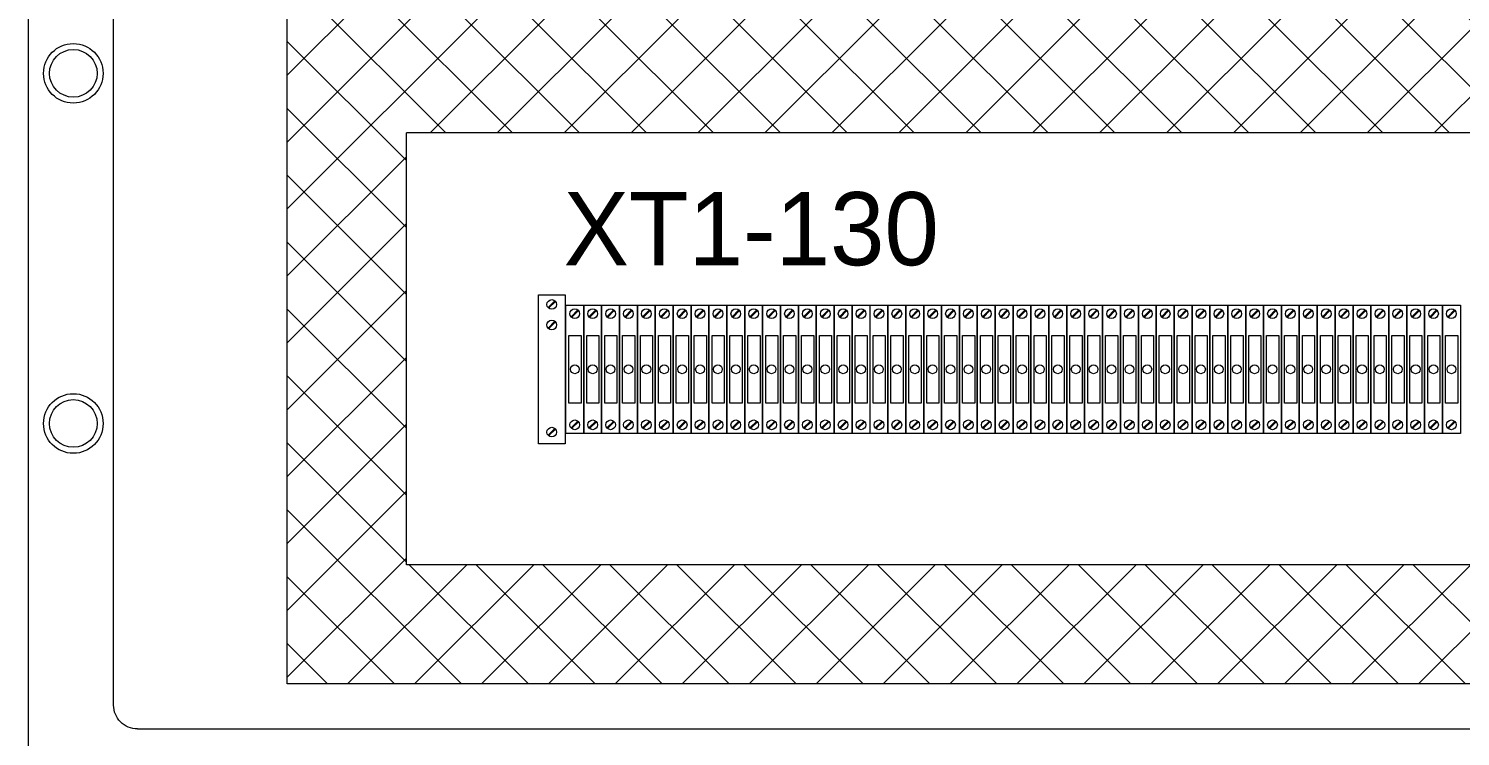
# Model space of a CAD drawing. Header units: millimetres. Extents: x 32626 to 72822, y 60047 to 123188.
# Drawn here: x 44784.7 to 45072.9, y 68745.8 to 68888.3 of the extents above; entities that cross this region are included whole.
import ezdxf

# ---------------------------------------------------------------- set-up
doc = ezdxf.new("R2010")
doc.units = ezdxf.units.MM
doc.header["$LTSCALE"] = 10
doc.layers.add('1轮廓实线层', color=7, linetype='Continuous', lineweight=18)
doc.layers.add('6文字层', color=3, linetype='Continuous', lineweight=18)
doc.styles.add('样式 1', font='SIMYOU.TTF', dxfattribs={"width": 0.75})

msp = doc.modelspace()

# ---------------------------------------------------------------- hatches: boundary and pattern name
at = {"layer": '1轮廓实线层'}
h = msp.add_hatch(dxfattribs=at)
h.set_pattern_fill('ANSI37', color=256, scale=3, style=0)
h.set_pattern_definition([(45, (13413.753, 2082.644), (-6.7351921, 6.7351921), []), (135, (13413.753, 2082.644), (-6.7351921, -6.7351921), [])])
h.paths.add_polyline_path([(45570.84, 68756.33), (45570.84, 69002.19), (44836.77, 69002.19), (44836.77, 68756.33)])
h.paths.add_polyline_path([(45546.84, 68780.33), (45546.84, 68867.26), (44860.77, 68867.26), (44860.77, 68780.33)], flags=16)
h.paths.add_polyline_path([(45546.84, 68891.26), (45546.84, 68978.19), (44860.77, 68978.19), (44860.77, 68891.26)], flags=16)

# ---------------------------------------------------------------- linework, layer by layer
for p, q in [((44836.77, 68756.33), (44836.77, 69002.19)), ((45546.84, 68867.26), (44860.77, 68867.26)), ((44860.77, 68780.33), (44860.77, 68867.26)), ((45306.84, 68780.33), (44860.77, 68780.33)), ((45546.84, 68780.33), (44860.77, 68780.33)), ((45570.84, 68756.33), (44836.77, 68756.33)), ((45039.77, 68756.33), (44991.77, 68756.33)), ((44806.61, 68747.26), (45601.01, 68747.26))]:
    msp.add_line(p, q, dxfattribs=at)
at = {"layer": '1轮廓实线层', "lineweight": 13}
for p, q in [((44887.31, 68834.65), (44892.71, 68834.65)), ((44887.31, 68804.65), (44887.31, 68834.65)), ((44892.71, 68834.65), (44892.71, 68804.65)), ((44889.26, 68832.09), (44890.64, 68833.47)), ((44889.38, 68831.97), (44890.76, 68833.34)), ((44892.84, 68806.77), (44892.84, 68832.57)), ((44892.84, 68832.57), (44896.44, 68832.57)), ((44893.89, 68830.23), (44895.27, 68831.61)), ((44894.01, 68830.11), (44895.39, 68831.49)), ((44896.44, 68832.57), (44896.44, 68806.77)), ((44896.44, 68832.57), (44900.04, 68832.57)), ((44896.44, 68806.77), (44896.44, 68832.57)), ((44897.49, 68830.23), (44898.87, 68831.61)), ((44897.61, 68830.11), (44898.99, 68831.49)), ((44900.04, 68832.57), (44900.04, 68806.77)), ((44900.04, 68832.57), (44903.64, 68832.57)), ((44900.04, 68806.77), (44900.04, 68832.57)), ((44901.09, 68830.23), (44902.47, 68831.61)), ((44901.21, 68830.11), (44902.59, 68831.49)), ((44903.64, 68832.57), (44903.64, 68806.77)), ((44903.64, 68832.57), (44907.24, 68832.57)), ((44903.64, 68806.77), (44903.64, 68832.57)), ((44904.69, 68830.23), (44906.07, 68831.61)), ((44904.82, 68830.11), (44906.19, 68831.49)), ((44907.24, 68832.57), (44907.24, 68806.77)), ((44907.24, 68832.57), (44910.84, 68832.57)), ((44907.24, 68806.77), (44907.24, 68832.57)), ((44908.3, 68830.23), (44909.67, 68831.61)), ((44908.42, 68830.11), (44909.79, 68831.49)), ((44910.84, 68832.57), (44910.84, 68806.77)), ((44910.85, 68832.57), (44914.45, 68832.57)), ((44910.85, 68806.77), (44910.85, 68832.57)), ((44911.9, 68830.23), (44913.27, 68831.61)), ((44912.02, 68830.11), (44913.4, 68831.49)), ((44914.45, 68832.57), (44914.45, 68806.77)), ((44914.45, 68832.57), (44918.05, 68832.57)), ((44914.45, 68806.77), (44914.45, 68832.57)), ((44915.5, 68830.23), (44916.88, 68831.61)), ((44915.62, 68830.11), (44917, 68831.49)), ((44918.05, 68832.57), (44918.05, 68806.77)), ((44918.05, 68832.57), (44921.65, 68832.57)), ((44918.05, 68806.77), (44918.05, 68832.57)), ((44919.1, 68830.23), (44920.48, 68831.61)), ((44919.22, 68830.11), (44920.6, 68831.49)), ((44921.65, 68832.57), (44921.65, 68806.77)), ((44921.65, 68832.57), (44925.25, 68832.57)), ((44921.65, 68806.77), (44921.65, 68832.57)), ((44922.7, 68830.23), (44924.08, 68831.61)), ((44922.82, 68830.11), (44924.2, 68831.49)), ((44925.25, 68832.57), (44925.25, 68806.77)), ((44925.25, 68832.57), (44928.85, 68832.57)), ((44925.25, 68806.77), (44925.25, 68832.57)), ((44926.3, 68830.23), (44927.68, 68831.61)), ((44926.42, 68830.11), (44927.8, 68831.49)), ((44928.85, 68832.57), (44928.85, 68806.77)), ((44928.85, 68832.57), (44932.45, 68832.57)), ((44928.85, 68806.77), (44928.85, 68832.57)), ((44929.9, 68830.23), (44931.28, 68831.61)), ((44930.02, 68830.11), (44931.4, 68831.49)), ((44932.45, 68832.57), (44932.45, 68806.77)), ((44932.45, 68832.57), (44936.05, 68832.57)), ((44932.45, 68806.77), (44932.45, 68832.57)), ((44933.5, 68830.23), (44934.88, 68831.61)), ((44933.62, 68830.11), (44935, 68831.49)), ((44936.05, 68832.57), (44936.05, 68806.77)), ((44936.05, 68832.57), (44939.65, 68832.57)), ((44936.05, 68806.77), (44936.05, 68832.57)), ((44937.1, 68830.23), (44938.48, 68831.61)), ((44937.22, 68830.11), (44938.6, 68831.49)), ((44939.65, 68832.57), (44939.65, 68806.77)), ((44939.65, 68832.57), (44943.25, 68832.57)), ((44939.65, 68806.77), (44939.65, 68832.57)), ((44940.7, 68830.23), (44942.08, 68831.61)), ((44940.82, 68830.11), (44942.2, 68831.49)), ((44943.25, 68832.57), (44943.25, 68806.77)), ((44943.25, 68832.57), (44946.85, 68832.57)), ((44943.25, 68806.77), (44943.25, 68832.57)), ((44944.3, 68830.23), (44945.68, 68831.61)), ((44944.42, 68830.11), (44945.8, 68831.49)), ((44946.85, 68832.57), (44946.85, 68806.77)), ((44946.85, 68832.57), (44950.45, 68832.57)), ((44946.85, 68806.77), (44946.85, 68832.57)), ((44947.9, 68830.23), (44949.28, 68831.61)), ((44948.02, 68830.11), (44949.4, 68831.49)), ((44950.45, 68832.57), (44950.45, 68806.77)), ((44950.45, 68832.57), (44954.05, 68832.57)), ((44950.45, 68806.77), (44950.45, 68832.57)), ((44951.5, 68830.23), (44952.88, 68831.61)), ((44951.63, 68830.11), (44953, 68831.49)), ((44954.05, 68832.57), (44954.05, 68806.77)), ((44954.06, 68832.57), (44957.66, 68832.57)), ((44954.06, 68806.77), (44954.06, 68832.57)), ((44955.11, 68830.23), (44956.48, 68831.61)), ((44955.23, 68830.11), (44956.61, 68831.49)), ((44957.66, 68832.57), (44957.66, 68806.77)), ((44957.66, 68832.57), (44961.26, 68832.57)), ((44957.66, 68806.77), (44957.66, 68832.57)), ((44958.71, 68830.23), (44960.09, 68831.61)), ((44958.83, 68830.11), (44960.21, 68831.49)), ((44961.26, 68832.57), (44961.26, 68806.77)), ((44961.26, 68832.57), (44964.86, 68832.57)), ((44961.26, 68806.77), (44961.26, 68832.57)), ((44962.31, 68830.23), (44963.69, 68831.61)), ((44962.43, 68830.11), (44963.81, 68831.49)), ((44964.86, 68832.57), (44964.86, 68806.77)), ((44964.86, 68832.57), (44968.46, 68832.57)), ((44964.86, 68806.77), (44964.86, 68832.57)), ((44965.91, 68830.23), (44967.29, 68831.61)), ((44966.03, 68830.11), (44967.41, 68831.49)), ((44968.46, 68832.57), (44968.46, 68806.77)), ((44968.46, 68832.57), (44972.06, 68832.57)), ((44968.46, 68806.77), (44968.46, 68832.57)), ((44969.51, 68830.23), (44970.89, 68831.61)), ((44969.63, 68830.11), (44971.01, 68831.49)), ((44972.06, 68832.57), (44972.06, 68806.77)), ((44972.06, 68832.57), (44975.66, 68832.57)), ((44972.06, 68806.77), (44972.06, 68832.57)), ((44973.11, 68830.23), (44974.49, 68831.61)), ((44973.23, 68830.11), (44974.61, 68831.49)), ((44975.66, 68832.57), (44975.66, 68806.77)), ((44975.66, 68832.57), (44979.26, 68832.57)), ((44975.66, 68806.77), (44975.66, 68832.57)), ((44976.71, 68830.23), (44978.09, 68831.61)), ((44976.83, 68830.11), (44978.21, 68831.49)), ((44979.26, 68832.57), (44979.26, 68806.77)), ((44979.26, 68832.57), (44982.86, 68832.57)), ((44979.26, 68806.77), (44979.26, 68832.57)), ((44980.31, 68830.23), (44981.69, 68831.61)), ((44980.43, 68830.11), (44981.81, 68831.49)), ((44982.86, 68832.57), (44982.86, 68806.77)), ((44982.86, 68832.57), (44986.46, 68832.57)), ((44982.86, 68806.77), (44982.86, 68832.57)), ((44983.91, 68830.23), (44985.29, 68831.61)), ((44984.03, 68830.11), (44985.41, 68831.49)), ((44986.46, 68832.57), (44986.46, 68806.77)), ((44986.46, 68832.57), (44990.06, 68832.57)), ((44986.46, 68806.77), (44986.46, 68832.57)), ((44987.51, 68830.23), (44988.89, 68831.61)), ((44987.63, 68830.11), (44989.01, 68831.49)), ((44990.06, 68832.57), (44990.06, 68806.77)), ((44990.06, 68832.57), (44993.66, 68832.57)), ((44990.06, 68806.77), (44990.06, 68832.57)), ((44991.11, 68830.23), (44992.49, 68831.61)), ((44991.23, 68830.11), (44992.61, 68831.49)), ((44993.66, 68832.57), (44993.66, 68806.77)), ((44993.66, 68832.57), (44997.26, 68832.57)), ((44993.66, 68806.77), (44993.66, 68832.57)), ((44994.71, 68830.23), (44996.09, 68831.61)), ((44994.84, 68830.11), (44996.21, 68831.49)), ((44997.26, 68832.57), (44997.26, 68806.77)), ((44997.26, 68832.57), (45000.86, 68832.57)), ((44997.26, 68806.77), (44997.26, 68832.57)), ((44998.32, 68830.23), (44999.69, 68831.61)), ((44998.44, 68830.11), (44999.81, 68831.49)), ((45000.86, 68832.57), (45000.86, 68806.77)), ((45000.87, 68832.57), (45004.47, 68832.57)), ((45000.87, 68806.77), (45000.87, 68832.57)), ((45001.92, 68830.23), (45003.29, 68831.61)), ((45002.04, 68830.11), (45003.42, 68831.49)), ((45004.47, 68832.57), (45004.47, 68806.77)), ((45004.47, 68832.57), (45008.07, 68832.57)), ((45004.47, 68806.77), (45004.47, 68832.57)), ((45005.52, 68830.23), (45006.9, 68831.61)), ((45005.64, 68830.11), (45007.02, 68831.49)), ((45008.07, 68832.57), (45008.07, 68806.77)), ((45008.07, 68832.57), (45011.67, 68832.57)), ((45008.07, 68806.77), (45008.07, 68832.57)), ((45009.12, 68830.23), (45010.5, 68831.61)), ((45009.24, 68830.11), (45010.62, 68831.49)), ((45011.67, 68832.57), (45011.67, 68806.77)), ((45011.67, 68832.57), (45015.27, 68832.57)), ((45011.67, 68806.77), (45011.67, 68832.57)), ((45012.72, 68830.23), (45014.1, 68831.61)), ((45012.84, 68830.11), (45014.22, 68831.49)), ((45015.27, 68832.57), (45015.27, 68806.77)), ((45015.27, 68832.57), (45018.87, 68832.57)), ((45015.27, 68806.77), (45015.27, 68832.57)), ((45016.32, 68830.23), (45017.7, 68831.61)), ((45016.44, 68830.11), (45017.82, 68831.49)), ((45018.87, 68832.57), (45018.87, 68806.77)), ((45018.87, 68832.57), (45022.47, 68832.57)), ((45018.87, 68806.77), (45018.87, 68832.57)), ((45019.92, 68830.23), (45021.3, 68831.61)), ((45020.04, 68830.11), (45021.42, 68831.49)), ((45022.47, 68832.57), (45022.47, 68806.77)), ((45022.47, 68832.57), (45026.07, 68832.57)), ((45022.47, 68806.77), (45022.47, 68832.57)), ((45023.52, 68830.23), (45024.9, 68831.61)), ((45023.64, 68830.11), (45025.02, 68831.49)), ((45026.07, 68832.57), (45026.07, 68806.77)), ((45026.07, 68832.57), (45029.67, 68832.57)), ((45026.07, 68806.77), (45026.07, 68832.57)), ((45027.12, 68830.23), (45028.5, 68831.61)), ((45027.24, 68830.11), (45028.62, 68831.49)), ((45029.67, 68832.57), (45029.67, 68806.77)), ((45029.67, 68832.57), (45033.27, 68832.57)), ((45029.67, 68806.77), (45029.67, 68832.57)), ((45030.72, 68830.23), (45032.1, 68831.61)), ((45030.84, 68830.11), (45032.22, 68831.49)), ((45033.27, 68832.57), (45033.27, 68806.77)), ((45033.27, 68832.57), (45036.87, 68832.57)), ((45033.27, 68806.77), (45033.27, 68832.57)), ((45034.32, 68830.23), (45035.7, 68831.61)), ((45034.44, 68830.11), (45035.82, 68831.49)), ((45036.87, 68832.57), (45036.87, 68806.77)), ((45036.87, 68832.57), (45040.47, 68832.57)), ((45036.87, 68806.77), (45036.87, 68832.57)), ((45037.92, 68830.23), (45039.3, 68831.61)), ((45038.04, 68830.11), (45039.42, 68831.49)), ((45040.47, 68832.57), (45040.47, 68806.77)), ((45040.47, 68832.57), (45044.07, 68832.57)), ((45040.47, 68806.77), (45040.47, 68832.57)), ((45041.52, 68830.23), (45042.9, 68831.61)), ((45041.65, 68830.11), (45043.02, 68831.49)), ((45044.07, 68832.57), (45044.07, 68806.77)), ((45044.08, 68832.57), (45047.68, 68832.57)), ((45044.08, 68806.77), (45044.08, 68832.57)), ((45045.13, 68830.23), (45046.5, 68831.61)), ((45045.25, 68830.11), (45046.63, 68831.49)), ((45047.68, 68832.57), (45047.68, 68806.77)), ((45047.68, 68832.57), (45051.28, 68832.57)), ((45047.68, 68806.77), (45047.68, 68832.57)), ((45048.73, 68830.23), (45050.11, 68831.61)), ((45048.85, 68830.11), (45050.23, 68831.49)), ((45051.28, 68832.57), (45051.28, 68806.77)), ((45051.28, 68832.57), (45054.88, 68832.57)), ((45051.28, 68806.77), (45051.28, 68832.57)), ((45052.33, 68830.23), (45053.71, 68831.61)), ((45052.45, 68830.11), (45053.83, 68831.49)), ((45054.88, 68832.57), (45054.88, 68806.77)), ((45054.88, 68832.57), (45058.48, 68832.57)), ((45054.88, 68806.77), (45054.88, 68832.57)), ((45055.93, 68830.23), (45057.31, 68831.61)), ((45056.05, 68830.11), (45057.43, 68831.49)), ((45058.48, 68832.57), (45058.48, 68806.77)), ((45058.48, 68832.57), (45062.08, 68832.57)), ((45058.48, 68806.77), (45058.48, 68832.57)), ((45059.53, 68830.23), (45060.91, 68831.61)), ((45059.65, 68830.11), (45061.03, 68831.49)), ((45062.08, 68832.57), (45062.08, 68806.77)), ((45062.08, 68832.57), (45065.68, 68832.57)), ((45062.08, 68806.77), (45062.08, 68832.57)), ((45063.13, 68830.23), (45064.51, 68831.61)), ((45063.25, 68830.11), (45064.63, 68831.49)), ((45065.68, 68832.57), (45065.68, 68806.77)), ((45065.68, 68832.57), (45069.28, 68832.57)), ((45065.68, 68806.77), (45065.68, 68832.57)), ((45066.73, 68830.23), (45068.11, 68831.61)), ((45066.85, 68830.11), (45068.23, 68831.49)), ((45069.28, 68832.57), (45069.28, 68806.77)), ((45069.28, 68832.57), (45072.88, 68832.57)), ((45069.28, 68806.77), (45069.28, 68832.57)), ((45070.33, 68830.23), (45071.71, 68831.61)), ((45070.45, 68830.11), (45071.83, 68831.49)), ((45072.88, 68832.57), (45072.88, 68806.77)), ((44889.26, 68827.96), (44890.64, 68829.34)), ((44889.38, 68827.84), (44890.76, 68829.22)), ((44893.89, 68807.86), (44895.27, 68809.24)), ((44894.01, 68807.74), (44895.39, 68809.12)), ((44897.49, 68807.86), (44898.87, 68809.24)), ((44897.61, 68807.74), (44898.99, 68809.12)), ((44901.09, 68807.86), (44902.47, 68809.24)), ((44901.21, 68807.74), (44902.59, 68809.12)), ((44904.69, 68807.86), (44906.07, 68809.24)), ((44904.82, 68807.74), (44906.19, 68809.12)), ((44908.3, 68807.86), (44909.67, 68809.24)), ((44908.42, 68807.74), (44909.79, 68809.12)), ((44911.9, 68807.86), (44913.27, 68809.24)), ((44912.02, 68807.74), (44913.4, 68809.12)), ((44915.5, 68807.86), (44916.88, 68809.24)), ((44915.62, 68807.74), (44917, 68809.12)), ((44919.1, 68807.86), (44920.48, 68809.24)), ((44919.22, 68807.74), (44920.6, 68809.12)), ((44922.7, 68807.86), (44924.08, 68809.24)), ((44922.82, 68807.74), (44924.2, 68809.12)), ((44926.3, 68807.86), (44927.68, 68809.24)), ((44926.42, 68807.74), (44927.8, 68809.12)), ((44929.9, 68807.86), (44931.28, 68809.24)), ((44930.02, 68807.74), (44931.4, 68809.12)), ((44933.5, 68807.86), (44934.88, 68809.24)), ((44933.62, 68807.74), (44935, 68809.12)), ((44937.1, 68807.86), (44938.48, 68809.24)), ((44937.22, 68807.74), (44938.6, 68809.12)), ((44940.7, 68807.86), (44942.08, 68809.24)), ((44940.82, 68807.74), (44942.2, 68809.12)), ((44944.3, 68807.86), (44945.68, 68809.24)), ((44944.42, 68807.74), (44945.8, 68809.12)), ((44947.9, 68807.86), (44949.28, 68809.24)), ((44948.02, 68807.74), (44949.4, 68809.12)), ((44951.5, 68807.86), (44952.88, 68809.24)), ((44951.63, 68807.74), (44953, 68809.12)), ((44955.11, 68807.86), (44956.48, 68809.24)), ((44955.23, 68807.74), (44956.61, 68809.12)), ((44958.71, 68807.86), (44960.09, 68809.24)), ((44958.83, 68807.74), (44960.21, 68809.12)), ((44962.31, 68807.86), (44963.69, 68809.24)), ((44962.43, 68807.74), (44963.81, 68809.12)), ((44965.91, 68807.86), (44967.29, 68809.24)), ((44966.03, 68807.74), (44967.41, 68809.12)), ((44969.51, 68807.86), (44970.89, 68809.24)), ((44969.63, 68807.74), (44971.01, 68809.12)), ((44973.11, 68807.86), (44974.49, 68809.24)), ((44973.23, 68807.74), (44974.61, 68809.12)), ((44976.71, 68807.86), (44978.09, 68809.24)), ((44976.83, 68807.74), (44978.21, 68809.12)), ((44980.31, 68807.86), (44981.69, 68809.24)), ((44980.43, 68807.74), (44981.81, 68809.12)), ((44983.91, 68807.86), (44985.29, 68809.24)), ((44984.03, 68807.74), (44985.41, 68809.12)), ((44987.51, 68807.86), (44988.89, 68809.24)), ((44987.63, 68807.74), (44989.01, 68809.12)), ((44991.11, 68807.86), (44992.49, 68809.24)), ((44991.23, 68807.74), (44992.61, 68809.12)), ((44994.71, 68807.86), (44996.09, 68809.24)), ((44994.84, 68807.74), (44996.21, 68809.12)), ((44998.32, 68807.86), (44999.69, 68809.24)), ((44998.44, 68807.74), (44999.81, 68809.12)), ((45001.92, 68807.86), (45003.29, 68809.24)), ((45002.04, 68807.74), (45003.42, 68809.12)), ((45005.52, 68807.86), (45006.9, 68809.24)), ((45005.64, 68807.74), (45007.02, 68809.12)), ((45009.12, 68807.86), (45010.5, 68809.24)), ((45009.24, 68807.74), (45010.62, 68809.12)), ((45012.72, 68807.86), (45014.1, 68809.24)), ((45012.84, 68807.74), (45014.22, 68809.12)), ((45016.32, 68807.86), (45017.7, 68809.24)), ((45016.44, 68807.74), (45017.82, 68809.12)), ((45019.92, 68807.86), (45021.3, 68809.24)), ((45020.04, 68807.74), (45021.42, 68809.12)), ((45023.52, 68807.86), (45024.9, 68809.24)), ((45023.64, 68807.74), (45025.02, 68809.12)), ((45027.12, 68807.86), (45028.5, 68809.24)), ((45027.24, 68807.74), (45028.62, 68809.12)), ((45030.72, 68807.86), (45032.1, 68809.24)), ((45030.84, 68807.74), (45032.22, 68809.12)), ((45034.32, 68807.86), (45035.7, 68809.24)), ((45034.44, 68807.74), (45035.82, 68809.12)), ((45037.92, 68807.86), (45039.3, 68809.24)), ((45038.04, 68807.74), (45039.42, 68809.12)), ((45041.52, 68807.86), (45042.9, 68809.24)), ((45041.65, 68807.74), (45043.02, 68809.12)), ((45045.13, 68807.86), (45046.5, 68809.24)), ((45045.25, 68807.74), (45046.63, 68809.12)), ((45048.73, 68807.86), (45050.11, 68809.24)), ((45048.85, 68807.74), (45050.23, 68809.12)), ((45052.33, 68807.86), (45053.71, 68809.24)), ((45052.45, 68807.74), (45053.83, 68809.12)), ((45055.93, 68807.86), (45057.31, 68809.24)), ((45056.05, 68807.74), (45057.43, 68809.12)), ((45059.53, 68807.86), (45060.91, 68809.24)), ((45059.65, 68807.74), (45061.03, 68809.12)), ((45063.13, 68807.86), (45064.51, 68809.24)), ((45063.25, 68807.74), (45064.63, 68809.12)), ((45066.73, 68807.86), (45068.11, 68809.24)), ((45066.85, 68807.74), (45068.23, 68809.12)), ((45070.33, 68807.86), (45071.71, 68809.24)), ((45070.45, 68807.74), (45071.83, 68809.12)), ((44889.26, 68806.4), (44890.64, 68807.77)), ((44889.38, 68806.27), (44890.76, 68807.65)), ((44896.44, 68806.77), (44892.84, 68806.77)), ((44900.04, 68806.77), (44896.44, 68806.77)), ((44903.64, 68806.77), (44900.04, 68806.77)), ((44907.24, 68806.77), (44903.64, 68806.77)), ((44910.84, 68806.77), (44907.24, 68806.77)), ((44914.45, 68806.77), (44910.85, 68806.77)), ((44918.05, 68806.77), (44914.45, 68806.77)), ((44921.65, 68806.77), (44918.05, 68806.77)), ((44925.25, 68806.77), (44921.65, 68806.77)), ((44928.85, 68806.77), (44925.25, 68806.77)), ((44932.45, 68806.77), (44928.85, 68806.77)), ((44936.05, 68806.77), (44932.45, 68806.77)), ((44939.65, 68806.77), (44936.05, 68806.77)), ((44943.25, 68806.77), (44939.65, 68806.77)), ((44946.85, 68806.77), (44943.25, 68806.77)), ((44950.45, 68806.77), (44946.85, 68806.77)), ((44954.05, 68806.77), (44950.45, 68806.77)), ((44957.66, 68806.77), (44954.06, 68806.77)), ((44961.26, 68806.77), (44957.66, 68806.77)), ((44964.86, 68806.77), (44961.26, 68806.77)), ((44968.46, 68806.77), (44964.86, 68806.77)), ((44972.06, 68806.77), (44968.46, 68806.77)), ((44975.66, 68806.77), (44972.06, 68806.77)), ((44979.26, 68806.77), (44975.66, 68806.77)), ((44982.86, 68806.77), (44979.26, 68806.77)), ((44986.46, 68806.77), (44982.86, 68806.77)), ((44990.06, 68806.77), (44986.46, 68806.77)), ((44993.66, 68806.77), (44990.06, 68806.77)), ((44997.26, 68806.77), (44993.66, 68806.77)), ((45000.86, 68806.77), (44997.26, 68806.77)), ((45004.47, 68806.77), (45000.87, 68806.77)), ((45008.07, 68806.77), (45004.47, 68806.77)), ((45011.67, 68806.77), (45008.07, 68806.77)), ((45015.27, 68806.77), (45011.67, 68806.77)), ((45018.87, 68806.77), (45015.27, 68806.77)), ((45022.47, 68806.77), (45018.87, 68806.77)), ((45026.07, 68806.77), (45022.47, 68806.77)), ((45029.67, 68806.77), (45026.07, 68806.77)), ((45033.27, 68806.77), (45029.67, 68806.77)), ((45036.87, 68806.77), (45033.27, 68806.77)), ((45040.47, 68806.77), (45036.87, 68806.77)), ((45044.07, 68806.77), (45040.47, 68806.77)), ((45047.68, 68806.77), (45044.08, 68806.77)), ((45051.28, 68806.77), (45047.68, 68806.77)), ((45054.88, 68806.77), (45051.28, 68806.77)), ((45058.48, 68806.77), (45054.88, 68806.77)), ((45062.08, 68806.77), (45058.48, 68806.77)), ((45065.68, 68806.77), (45062.08, 68806.77)), ((45069.28, 68806.77), (45065.68, 68806.77)), ((45072.88, 68806.77), (45069.28, 68806.77)), ((44892.71, 68804.65), (44887.31, 68804.65))]:
    msp.add_line(p, q, dxfattribs=at)
at = {"layer": '1轮廓实线层'}
for points in [[(44789.51, 68729.26, -0.414214), (44784.71, 68734.06), (44784.71, 69024.46, -0.414214), (44789.51, 69029.26), (45272.46, 69029.26)], [(44806.61, 68747.26, -0.414214), (44801.81, 68752.06), (44801.81, 69006.46, -0.414214), (44806.61, 69011.26)]]:
    msp.add_lwpolyline(points, format="xyb", dxfattribs=at)
at = {"layer": '1轮廓实线层', "lineweight": 13}
for points in [[(44893.46, 68826.47), (44895.91, 68826.47), (44895.91, 68812.82), (44893.46, 68812.82)], [(44897.06, 68826.47), (44899.51, 68826.47), (44899.51, 68812.82), (44897.06, 68812.82)], [(44900.66, 68826.47), (44903.11, 68826.47), (44903.11, 68812.82), (44900.66, 68812.82)], [(44904.26, 68826.47), (44906.71, 68826.47), (44906.71, 68812.82), (44904.26, 68812.82)], [(44907.87, 68826.47), (44910.31, 68826.47), (44910.31, 68812.82), (44907.87, 68812.82)], [(44911.47, 68826.47), (44913.91, 68826.47), (44913.91, 68812.82), (44911.47, 68812.82)], [(44915.07, 68826.47), (44917.52, 68826.47), (44917.52, 68812.82), (44915.07, 68812.82)], [(44918.67, 68826.47), (44921.12, 68826.47), (44921.12, 68812.82), (44918.67, 68812.82)], [(44922.27, 68826.47), (44924.72, 68826.47), (44924.72, 68812.82), (44922.27, 68812.82)], [(44925.87, 68826.47), (44928.32, 68826.47), (44928.32, 68812.82), (44925.87, 68812.82)], [(44929.47, 68826.47), (44931.92, 68826.47), (44931.92, 68812.82), (44929.47, 68812.82)], [(44933.07, 68826.47), (44935.52, 68826.47), (44935.52, 68812.82), (44933.07, 68812.82)], [(44936.67, 68826.47), (44939.12, 68826.47), (44939.12, 68812.82), (44936.67, 68812.82)], [(44940.27, 68826.47), (44942.72, 68826.47), (44942.72, 68812.82), (44940.27, 68812.82)], [(44943.87, 68826.47), (44946.32, 68826.47), (44946.32, 68812.82), (44943.87, 68812.82)], [(44947.47, 68826.47), (44949.92, 68826.47), (44949.92, 68812.82), (44947.47, 68812.82)], [(44951.08, 68826.47), (44953.52, 68826.47), (44953.52, 68812.82), (44951.08, 68812.82)], [(44954.68, 68826.47), (44957.12, 68826.47), (44957.12, 68812.82), (44954.68, 68812.82)], [(44958.28, 68826.47), (44960.73, 68826.47), (44960.73, 68812.82), (44958.28, 68812.82)], [(44961.88, 68826.47), (44964.33, 68826.47), (44964.33, 68812.82), (44961.88, 68812.82)], [(44965.48, 68826.47), (44967.93, 68826.47), (44967.93, 68812.82), (44965.48, 68812.82)], [(44969.08, 68826.47), (44971.53, 68826.47), (44971.53, 68812.82), (44969.08, 68812.82)], [(44972.68, 68826.47), (44975.13, 68826.47), (44975.13, 68812.82), (44972.68, 68812.82)], [(44976.28, 68826.47), (44978.73, 68826.47), (44978.73, 68812.82), (44976.28, 68812.82)], [(44979.88, 68826.47), (44982.33, 68826.47), (44982.33, 68812.82), (44979.88, 68812.82)], [(44983.48, 68826.47), (44985.93, 68826.47), (44985.93, 68812.82), (44983.48, 68812.82)], [(44987.08, 68826.47), (44989.53, 68826.47), (44989.53, 68812.82), (44987.08, 68812.82)], [(44990.68, 68826.47), (44993.13, 68826.47), (44993.13, 68812.82), (44990.68, 68812.82)], [(44994.28, 68826.47), (44996.73, 68826.47), (44996.73, 68812.82), (44994.28, 68812.82)], [(44997.89, 68826.47), (45000.33, 68826.47), (45000.33, 68812.82), (44997.89, 68812.82)], [(45001.49, 68826.47), (45003.93, 68826.47), (45003.93, 68812.82), (45001.49, 68812.82)], [(45005.09, 68826.47), (45007.54, 68826.47), (45007.54, 68812.82), (45005.09, 68812.82)], [(45008.69, 68826.47), (45011.14, 68826.47), (45011.14, 68812.82), (45008.69, 68812.82)], [(45012.29, 68826.47), (45014.74, 68826.47), (45014.74, 68812.82), (45012.29, 68812.82)], [(45015.89, 68826.47), (45018.34, 68826.47), (45018.34, 68812.82), (45015.89, 68812.82)], [(45019.49, 68826.47), (45021.94, 68826.47), (45021.94, 68812.82), (45019.49, 68812.82)], [(45023.09, 68826.47), (45025.54, 68826.47), (45025.54, 68812.82), (45023.09, 68812.82)], [(45026.69, 68826.47), (45029.14, 68826.47), (45029.14, 68812.82), (45026.69, 68812.82)], [(45030.29, 68826.47), (45032.74, 68826.47), (45032.74, 68812.82), (45030.29, 68812.82)], [(45033.89, 68826.47), (45036.34, 68826.47), (45036.34, 68812.82), (45033.89, 68812.82)], [(45037.49, 68826.47), (45039.94, 68826.47), (45039.94, 68812.82), (45037.49, 68812.82)], [(45041.1, 68826.47), (45043.54, 68826.47), (45043.54, 68812.82), (45041.1, 68812.82)], [(45044.7, 68826.47), (45047.14, 68826.47), (45047.14, 68812.82), (45044.7, 68812.82)], [(45048.3, 68826.47), (45050.75, 68826.47), (45050.75, 68812.82), (45048.3, 68812.82)], [(45051.9, 68826.47), (45054.35, 68826.47), (45054.35, 68812.82), (45051.9, 68812.82)], [(45055.5, 68826.47), (45057.95, 68826.47), (45057.95, 68812.82), (45055.5, 68812.82)], [(45059.1, 68826.47), (45061.55, 68826.47), (45061.55, 68812.82), (45059.1, 68812.82)], [(45062.7, 68826.47), (45065.15, 68826.47), (45065.15, 68812.82), (45062.7, 68812.82)], [(45066.3, 68826.47), (45068.75, 68826.47), (45068.75, 68812.82), (45066.3, 68812.82)], [(45069.9, 68826.47), (45072.35, 68826.47), (45072.35, 68812.82), (45069.9, 68812.82)]]:
    msp.add_lwpolyline(points, close=True, dxfattribs=at)
at = {"layer": '1轮廓实线层'}
for centre, radius in [((44793.71, 68879.26), 6), ((44793.71, 68879.26), 4.8), ((44793.71, 68808.76), 6), ((44793.71, 68808.76), 4.8)]:
    msp.add_circle(centre, radius, dxfattribs=at)
at = {"layer": '1轮廓实线层', "lineweight": 13}
for centre, radius in [((44890.01, 68832.72), 0.975), ((44894.64, 68830.86), 0.975), ((44898.24, 68830.86), 0.975), ((44901.84, 68830.86), 0.975), ((44905.44, 68830.86), 0.975), ((44909.04, 68830.86), 0.975), ((44912.65, 68830.86), 0.975), ((44916.25, 68830.86), 0.975), ((44919.85, 68830.86), 0.975), ((44923.45, 68830.86), 0.975), ((44927.05, 68830.86), 0.975), ((44930.65, 68830.86), 0.975), ((44934.25, 68830.86), 0.975), ((44937.85, 68830.86), 0.975), ((44941.45, 68830.86), 0.975), ((44945.05, 68830.86), 0.975), ((44948.65, 68830.86), 0.975), ((44952.25, 68830.86), 0.975), ((44955.86, 68830.86), 0.975), ((44959.46, 68830.86), 0.975), ((44963.06, 68830.86), 0.975), ((44966.66, 68830.86), 0.975), ((44970.26, 68830.86), 0.975), ((44973.86, 68830.86), 0.975), ((44977.46, 68830.86), 0.975), ((44981.06, 68830.86), 0.975), ((44984.66, 68830.86), 0.975), ((44988.26, 68830.86), 0.975), ((44991.86, 68830.86), 0.975), ((44995.46, 68830.86), 0.975), ((44999.06, 68830.86), 0.975), ((45002.67, 68830.86), 0.975), ((45006.27, 68830.86), 0.975), ((45009.87, 68830.86), 0.975), ((45013.47, 68830.86), 0.975), ((45017.07, 68830.86), 0.975), ((45020.67, 68830.86), 0.975), ((45024.27, 68830.86), 0.975), ((45027.87, 68830.86), 0.975), ((45031.47, 68830.86), 0.975), ((45035.07, 68830.86), 0.975), ((45038.67, 68830.86), 0.975), ((45042.27, 68830.86), 0.975), ((45045.88, 68830.86), 0.975), ((45049.48, 68830.86), 0.975), ((45053.08, 68830.86), 0.975), ((45056.68, 68830.86), 0.975), ((45060.28, 68830.86), 0.975), ((45063.88, 68830.86), 0.975), ((45067.48, 68830.86), 0.975), ((45071.08, 68830.86), 0.975), ((44890.01, 68828.59), 0.975), ((44894.64, 68819.67), 0.881), ((44898.24, 68819.67), 0.881), ((44901.84, 68819.67), 0.881), ((44905.44, 68819.67), 0.881), ((44909.04, 68819.67), 0.881), ((44912.65, 68819.67), 0.881), ((44916.25, 68819.67), 0.881), ((44919.85, 68819.67), 0.881), ((44923.45, 68819.67), 0.881), ((44927.05, 68819.67), 0.881), ((44930.65, 68819.67), 0.881), ((44934.25, 68819.67), 0.881), ((44937.85, 68819.67), 0.881), ((44941.45, 68819.67), 0.881), ((44945.05, 68819.67), 0.881), ((44948.65, 68819.67), 0.881), ((44952.25, 68819.67), 0.881), ((44955.86, 68819.67), 0.881), ((44959.46, 68819.67), 0.881), ((44963.06, 68819.67), 0.881), ((44966.66, 68819.67), 0.881), ((44970.26, 68819.67), 0.881), ((44973.86, 68819.67), 0.881), ((44977.46, 68819.67), 0.881), ((44981.06, 68819.67), 0.881), ((44984.66, 68819.67), 0.881), ((44988.26, 68819.67), 0.881), ((44991.86, 68819.67), 0.881), ((44995.46, 68819.67), 0.881), ((44999.06, 68819.67), 0.881), ((45002.67, 68819.67), 0.881), ((45006.27, 68819.67), 0.881), ((45009.87, 68819.67), 0.881), ((45013.47, 68819.67), 0.881), ((45017.07, 68819.67), 0.881), ((45020.67, 68819.67), 0.881), ((45024.27, 68819.67), 0.881), ((45027.87, 68819.67), 0.881), ((45031.47, 68819.67), 0.881), ((45035.07, 68819.67), 0.881), ((45038.67, 68819.67), 0.881), ((45042.27, 68819.67), 0.881), ((45045.88, 68819.67), 0.881), ((45049.48, 68819.67), 0.881), ((45053.08, 68819.67), 0.881), ((45056.68, 68819.67), 0.881), ((45060.28, 68819.67), 0.881), ((45063.88, 68819.67), 0.881), ((45067.48, 68819.67), 0.881), ((45071.08, 68819.67), 0.881), ((44894.64, 68808.49), 0.975), ((44898.24, 68808.49), 0.975), ((44901.84, 68808.49), 0.975), ((44905.44, 68808.49), 0.975), ((44909.04, 68808.49), 0.975), ((44912.65, 68808.49), 0.975), ((44916.25, 68808.49), 0.975), ((44919.85, 68808.49), 0.975), ((44923.45, 68808.49), 0.975), ((44927.05, 68808.49), 0.975), ((44930.65, 68808.49), 0.975), ((44934.25, 68808.49), 0.975), ((44937.85, 68808.49), 0.975), ((44941.45, 68808.49), 0.975), ((44945.05, 68808.49), 0.975), ((44948.65, 68808.49), 0.975), ((44952.25, 68808.49), 0.975), ((44955.86, 68808.49), 0.975), ((44959.46, 68808.49), 0.975), ((44963.06, 68808.49), 0.975), ((44966.66, 68808.49), 0.975), ((44970.26, 68808.49), 0.975), ((44973.86, 68808.49), 0.975), ((44977.46, 68808.49), 0.975), ((44981.06, 68808.49), 0.975), ((44984.66, 68808.49), 0.975), ((44988.26, 68808.49), 0.975), ((44991.86, 68808.49), 0.975), ((44995.46, 68808.49), 0.975), ((44999.06, 68808.49), 0.975), ((45002.67, 68808.49), 0.975), ((45006.27, 68808.49), 0.975), ((45009.87, 68808.49), 0.975), ((45013.47, 68808.49), 0.975), ((45017.07, 68808.49), 0.975), ((45020.67, 68808.49), 0.975), ((45024.27, 68808.49), 0.975), ((45027.87, 68808.49), 0.975), ((45031.47, 68808.49), 0.975), ((45035.07, 68808.49), 0.975), ((45038.67, 68808.49), 0.975), ((45042.27, 68808.49), 0.975), ((45045.88, 68808.49), 0.975), ((45049.48, 68808.49), 0.975), ((45053.08, 68808.49), 0.975), ((45056.68, 68808.49), 0.975), ((45060.28, 68808.49), 0.975), ((45063.88, 68808.49), 0.975), ((45067.48, 68808.49), 0.975), ((45071.08, 68808.49), 0.975), ((44890.01, 68807.02), 0.975)]:
    msp.add_circle(centre, radius, dxfattribs=at)

# ---------------------------------------------------------------- texts
at = {"layer": '6文字层', "style": '样式 1'}
msp.add_text('XT1-130', height=14.725, dxfattribs=at).set_placement((44892.4, 68840.62))

doc.saveas('drawing.dxf')
